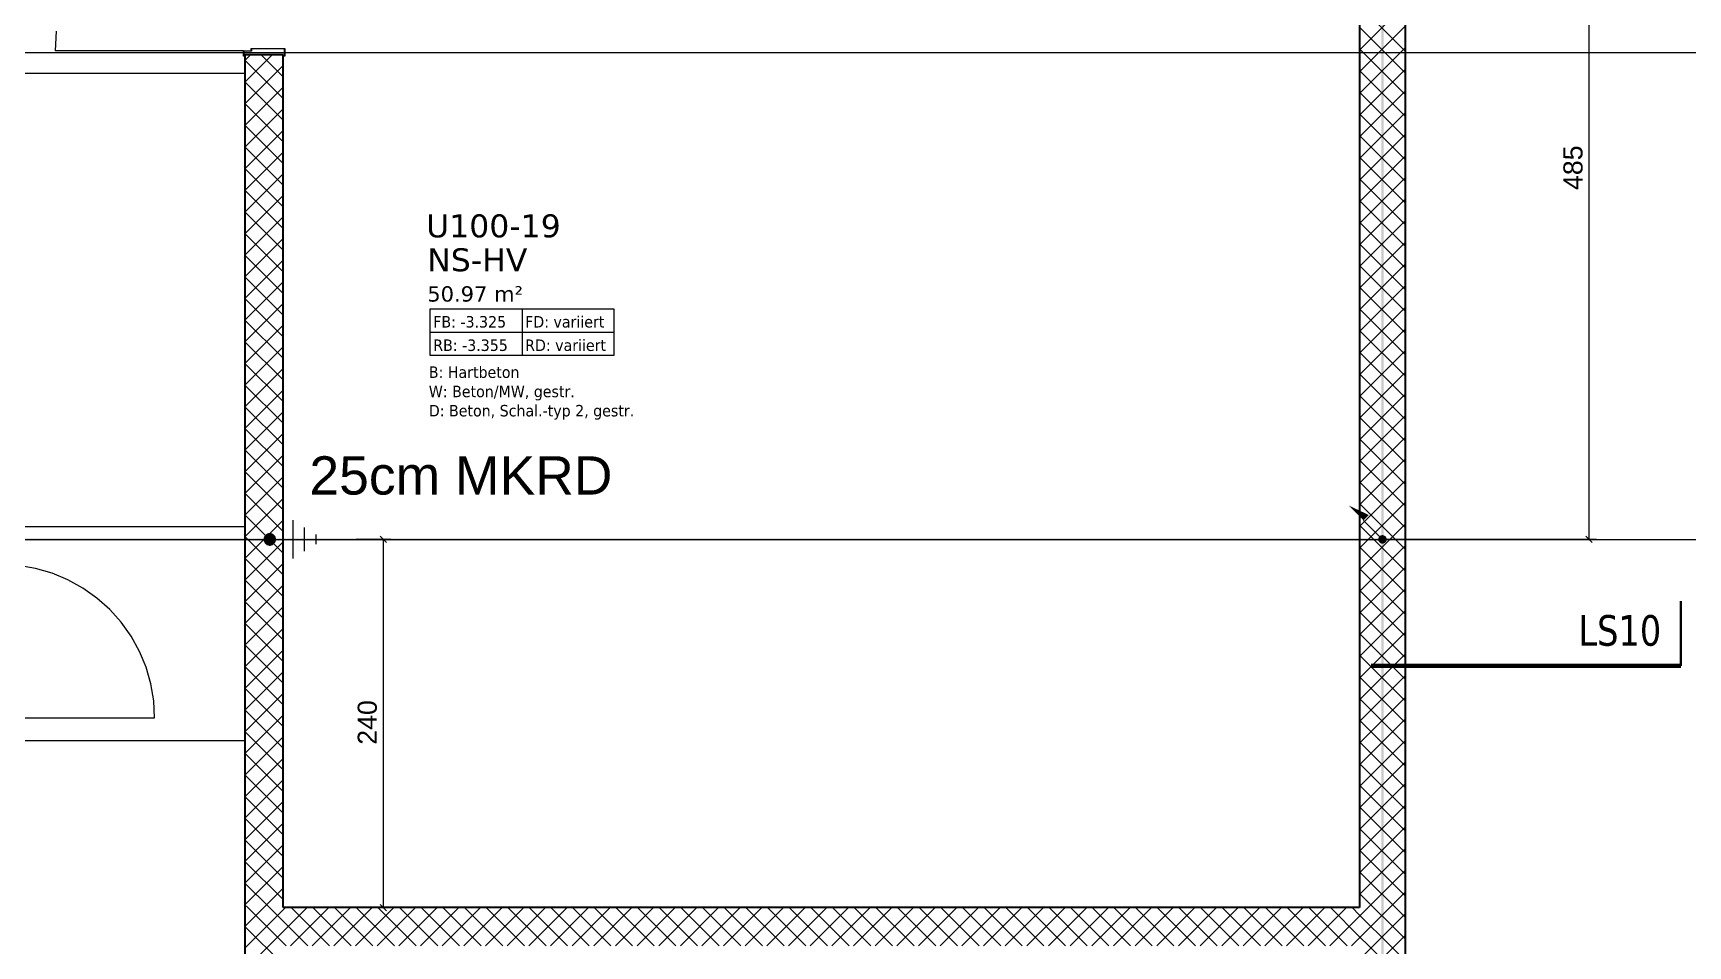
# Model space of a CAD drawing. Extents: x -1132 to 613, y -233 to 616.
# Drawn here: x -128.1 to 88.1, y -87.7 to 31.5 of the extents above; entities that cross this region are included whole.
import ezdxf
from ezdxf.lldxf.tags import DXFTag

# ---------------------------------------------------------------- set-up
doc = ezdxf.new("R2010")
doc.units = 0
doc.layers.get('0').update_dxf_attribs({"lineweight": 13})
for name, color, linetype, lineweight in [('A-AREA-____-IDEN', 7, 'Continuous', 5), ('A-DOOR-FRAM-MCUT', 7, 'Continuous', 9), ('A-DOOR-OPNG-OTLN', 7, 'Continuous', 9), ('A-FLOR-____-OTLN', 7, 'Continuous', 9), ('A-WALL-____-MCUT', 7, 'Continuous', 35), ('A-WALL-____-PATT', 7, 'Continuous', 35), ('S-GRID-____-OTLN', 7, 'Continuous', 5)]:
    doc.layers.add(name, color=color, linetype=linetype, lineweight=lineweight)
for name, color, linetype, lineweight, true_color in [('EL01_VVV_Mass Blitzschutz', 3, 'Continuous', 13, 0x00ff00), ('EL01_WAN_Leitung_Potentialausgleich', 1, 'fein_strichliert', 13, 0xff0000), ('EL01_WAN_Potentialausgleich', 1, 'Continuous', 13, 0xff0000), ('G-____-____-SYMB', 7, 'Strichpunkt - Weit', 5, 0x008080)]:
    doc.layers.add(name, color=color, linetype=linetype, lineweight=lineweight, true_color=true_color)
doc.styles.get("Standard").update_dxf_attribs({"font": 'arial.ttf'})
tags = doc.linetypes.add('_Rasterlinie_', pattern=[0.375, 0.2, -0.05, 0.075, -0.05]).pattern_tags.tags
tags[10:11] = [DXFTag(74, 4), DXFTag(75, 0), DXFTag(340, '0'), DXFTag(46, 1.0), DXFTag(50, 0.0), DXFTag(44, 0.0), DXFTag(45, 0.0)]
tags[8:9] = [DXFTag(74, 4), DXFTag(75, 0), DXFTag(340, '0'), DXFTag(46, 1.0), DXFTag(50, 0.0), DXFTag(44, 0.0), DXFTag(45, 0.0)]
tags[6:7] = [DXFTag(74, 4), DXFTag(75, 0), DXFTag(340, '0'), DXFTag(46, 1.0), DXFTag(50, 0.0), DXFTag(44, 0.0), DXFTag(45, 0.0)]
tags[4:5] = [DXFTag(74, 4), DXFTag(75, 0), DXFTag(340, '0'), DXFTag(46, 1.0), DXFTag(50, 0.0), DXFTag(44, 0.0), DXFTag(45, 0.0)]
tags = doc.linetypes.add('_Schnittlinie_', pattern=[0.3, 0.15, -0.05, 0.05, -0.05]).pattern_tags.tags
tags[10:11] = [DXFTag(74, 4), DXFTag(75, 0), DXFTag(340, '0'), DXFTag(46, 1.0), DXFTag(50, 0.0), DXFTag(44, 0.0), DXFTag(45, 0.0)]
tags[8:9] = [DXFTag(74, 4), DXFTag(75, 0), DXFTag(340, '0'), DXFTag(46, 1.0), DXFTag(50, 0.0), DXFTag(44, 0.0), DXFTag(45, 0.0)]
tags[6:7] = [DXFTag(74, 4), DXFTag(75, 0), DXFTag(340, '0'), DXFTag(46, 1.0), DXFTag(50, 0.0), DXFTag(44, 0.0), DXFTag(45, 0.0)]
tags[4:5] = [DXFTag(74, 4), DXFTag(75, 0), DXFTag(340, '0'), DXFTag(46, 1.0), DXFTag(50, 0.0), DXFTag(44, 0.0), DXFTag(45, 0.0)]
tags = doc.linetypes.add('fein_strichliert', pattern=[4, 1, -2, 1]).pattern_tags.tags
tags[8:9] = [DXFTag(74, 4), DXFTag(75, 0), DXFTag(340, '0'), DXFTag(46, 0.0), DXFTag(50, 0.0), DXFTag(44, 0.0), DXFTag(45, 0.0)]
tags[6:7] = [DXFTag(74, 4), DXFTag(75, 0), DXFTag(340, '0'), DXFTag(46, 0.0), DXFTag(50, 0.0), DXFTag(44, 0.0), DXFTag(45, 0.0)]
tags[4:5] = [DXFTag(74, 4), DXFTag(75, 0), DXFTag(340, '0'), DXFTag(46, 0.0), DXFTag(50, 0.0), DXFTag(44, 0.0), DXFTag(45, 0.0)]
tags = doc.linetypes.add('Strichpunkt - Weit', pattern=[0.5, 0.2, -0.15, 0, -0.15]).pattern_tags.tags
tags[10:11] = [DXFTag(74, 4), DXFTag(75, 0), DXFTag(340, '0'), DXFTag(46, 1.0), DXFTag(50, 0.0), DXFTag(44, 0.0), DXFTag(45, 0.0)]
tags[8:9] = [DXFTag(74, 4), DXFTag(75, 0), DXFTag(340, '0'), DXFTag(46, 1.0), DXFTag(50, 0.0), DXFTag(44, 0.0), DXFTag(45, 0.0)]
tags[6:7] = [DXFTag(74, 4), DXFTag(75, 0), DXFTag(340, '0'), DXFTag(46, 1.0), DXFTag(50, 0.0), DXFTag(44, 0.0), DXFTag(45, 0.0)]
tags[4:5] = [DXFTag(74, 4), DXFTag(75, 0), DXFTag(340, '0'), DXFTag(46, 1.0), DXFTag(50, 0.0), DXFTag(44, 0.0), DXFTag(45, 0.0)]

# ---------------------------------------------------------------- blocks, each defined once
blk = doc.blocks.new('Referenz-A0UJ2EK7XE', base_point=(-1124.08, -162.87))
at = {"layer": 'A-AREA-____-IDEN', "color": 0, "linetype": 'Continuous', "ltscale": 0.13}
for p, q in [((-76.2, -4.49), (-52.2, -4.49)), ((-76.2, -10.61), (-76.2, -4.49)), ((-64.2, -4.49), (-64.2, -10.61)), ((-52.2, -4.49), (-52.2, -10.61)), ((-76.2, -7.55), (-52.2, -7.55)), ((-52.2, -10.61), (-76.2, -10.61))]:
    blk.add_line(p, q, dxfattribs=at)
at = {"layer": 'A-DOOR-FRAM-MCUT', "color": 0, "linetype": 'Continuous', "ltscale": 0.13}
for p, q in [((-100.61, 29.18), (-99.61, 29.18)), ((-100.61, 28.48), (-100.61, 29.18)), ((-100.41, 28.48), (-100.61, 28.48)), ((-100.57, 29.14), (-100.57, 28.52)), ((-99.57, 29.14), (-100.57, 29.14)), ((-100.57, 28.52), (-100.41, 28.52)), ((-100.41, 28.52), (-100.41, 28.48)), ((-99.61, 29.48), (-95.21, 29.48)), ((-99.61, 29.18), (-99.61, 29.48)), ((-99.57, 29.44), (-99.57, 29.14)), ((-95.25, 29.44), (-99.57, 29.44)), ((-95.41, 28.52), (-95.25, 28.52)), ((-95.41, 28.48), (-95.41, 28.52)), ((-95.21, 28.48), (-95.41, 28.48)), ((-95.25, 28.52), (-95.25, 29.44)), ((-95.21, 29.48), (-95.21, 28.48))]:
    blk.add_line(p, q, dxfattribs=at)
at = {"layer": 'A-DOOR-OPNG-OTLN', "color": 0, "linetype": 'Continuous', "ltscale": 0.13}
for p, q in [((-125.07, 31.75), (-125.21, 29.18)), ((-100.61, 29.18), (-125.21, 29.18)), ((-127.76, -38.43), (-129.97, -38.05)), ((-125.6, -39.05), (-127.76, -38.43)), ((-123.53, -39.91), (-125.6, -39.05)), ((-121.57, -40.99), (-123.53, -39.91)), ((-119.74, -42.29), (-121.57, -40.99)), ((-118.06, -43.78), (-119.74, -42.29)), ((-116.57, -45.45), (-118.06, -43.78)), ((-115.27, -47.28), (-116.57, -45.45)), ((-114.19, -49.25), (-115.27, -47.28)), ((-113.33, -51.32), (-114.19, -49.25)), ((-112.71, -53.47), (-113.33, -51.32)), ((-112.33, -55.69), (-112.71, -53.47)), ((-112.21, -57.92), (-112.33, -55.69)), ((-132.21, -57.92), (-112.21, -57.92))]:
    blk.add_line(p, q, dxfattribs=at)
at = {"layer": 'A-FLOR-____-OTLN', "color": 0, "linetype": 'Continuous', "ltscale": 0.13}
for p, q in [((-132.41, 26.28), (-100.41, 26.28)), ((-132.41, -32.92), (-100.41, -32.92)), ((-100.41, -60.93), (-132.41, -60.93))]:
    blk.add_line(p, q, dxfattribs=at)
at = {"layer": 'A-WALL-____-MCUT', "color": 0, "linetype": 'Continuous', "ltscale": 0.35}
for p, q in [((51.19, -159.1), (51.19, 515.98)), ((45.19, 62.28), (45.19, -82.72)), ((-95.41, 28.68), (-100.41, 28.68)), ((-100.41, 28.68), (-100.41, -120.12)), ((-95.41, -82.72), (-95.41, 28.68)), ((45.19, -82.72), (-95.41, -82.72))]:
    blk.add_line(p, q, dxfattribs=at)
at = {"layer": 'A-WALL-____-PATT', "color": 0, "linetype": 'Continuous', "lineweight": 9, "ltscale": 0.13}
for p, q in [((45.19, 29.29), (51.19, 35.29)), ((51.19, 29.1), (45.19, 35.1)), ((45.19, 26.46), (51.19, 32.46)), ((51.19, 26.27), (45.19, 32.27)), ((-100.41, 27.94), (-99.67, 28.68)), ((-100.41, 25.11), (-96.84, 28.68)), ((-95.41, 25.8), (-98.29, 28.68)), ((-95.41, 28.62), (-95.46, 28.68)), ((45.19, 23.63), (51.19, 29.63)), ((51.19, 23.45), (45.19, 29.45)), ((-95.41, 22.97), (-100.41, 27.97)), ((-100.41, 22.28), (-95.41, 27.28)), ((45.19, 20.81), (51.19, 26.81)), ((51.19, 20.62), (45.19, 26.62)), ((-95.41, 20.14), (-100.41, 25.14)), ((-100.41, 19.46), (-95.41, 24.46)), ((45.19, 17.98), (51.19, 23.98)), ((51.19, 17.79), (45.19, 23.79)), ((-95.41, 17.31), (-100.41, 22.31)), ((-100.41, 16.63), (-95.41, 21.63)), ((-95.41, 14.48), (-100.41, 19.48)), ((45.19, 15.15), (51.19, 21.15)), ((51.19, 14.96), (45.19, 20.96)), ((-100.41, 13.8), (-95.41, 18.8)), ((45.19, 12.32), (51.19, 18.32)), ((51.19, 12.13), (45.19, 18.13)), ((-95.41, 11.65), (-100.41, 16.65)), ((-100.41, 10.97), (-95.41, 15.97)), ((45.19, 9.49), (51.19, 15.49)), ((51.19, 9.3), (45.19, 15.3)), ((-95.41, 8.83), (-100.41, 13.83)), ((-100.41, 8.14), (-95.41, 13.14)), ((-95.41, 6), (-100.41, 11)), ((45.19, 6.66), (51.19, 12.66)), ((51.19, 6.48), (45.19, 12.48)), ((-100.41, 5.31), (-95.41, 10.31)), ((45.19, 3.84), (51.19, 9.84)), ((51.19, 3.65), (45.19, 9.65)), ((-95.41, 3.17), (-100.41, 8.17)), ((-100.41, 2.49), (-95.41, 7.49)), ((45.19, 1.01), (51.19, 7.01)), ((51.19, 0.82), (45.19, 6.82)), ((-95.41, 0.34), (-100.41, 5.34)), ((-100.41, -0.34), (-95.41, 4.66)), ((-95.41, -2.49), (-100.41, 2.51)), ((45.19, -1.82), (51.19, 4.18)), ((51.19, -2.01), (45.19, 3.99)), ((-100.41, -3.17), (-95.41, 1.83)), ((45.19, -4.65), (51.19, 1.35)), ((51.19, -4.84), (45.19, 1.16)), ((-95.41, -5.32), (-100.41, -0.32)), ((-100.41, -6), (-95.41, -1)), ((45.19, -7.48), (51.19, -1.48)), ((51.19, -7.67), (45.19, -1.67)), ((-95.41, -8.15), (-100.41, -3.15)), ((-100.41, -8.83), (-95.41, -3.83)), ((45.19, -10.31), (51.19, -4.31)), ((-95.41, -10.97), (-100.41, -5.97)), ((51.19, -10.5), (45.19, -4.5)), ((-100.41, -11.66), (-95.41, -6.66)), ((45.19, -13.14), (51.19, -7.14)), ((51.19, -13.32), (45.19, -7.32)), ((-95.41, -13.8), (-100.41, -8.8)), ((-100.41, -14.49), (-95.41, -9.49)), ((45.19, -15.96), (51.19, -9.96)), ((51.19, -16.15), (45.19, -10.15)), ((-95.41, -16.63), (-100.41, -11.63)), ((-100.41, -17.31), (-95.41, -12.31)), ((45.19, -18.79), (51.19, -12.79)), ((-95.41, -19.46), (-100.41, -14.46)), ((51.19, -18.98), (45.19, -12.98)), ((-100.41, -20.14), (-95.41, -15.14)), ((-95.41, -22.29), (-100.41, -17.29)), ((45.19, -21.62), (51.19, -15.62)), ((51.19, -21.81), (45.19, -15.81)), ((-100.41, -22.97), (-95.41, -17.97)), ((45.19, -24.45), (51.19, -18.45)), ((51.19, -24.64), (45.19, -18.64)), ((-95.41, -25.12), (-100.41, -20.12)), ((-100.41, -25.8), (-95.41, -20.8)), ((45.19, -27.28), (51.19, -21.28)), ((51.19, -27.47), (45.19, -21.47)), ((-95.41, -27.94), (-100.41, -22.94)), ((-100.41, -28.63), (-95.41, -23.63)), ((-95.41, -30.77), (-100.41, -25.77)), ((45.19, -30.11), (51.19, -24.11)), ((51.19, -30.29), (45.19, -24.29)), ((-100.41, -31.46), (-95.41, -26.46)), ((45.19, -32.93), (51.19, -26.93)), ((51.19, -33.12), (45.19, -27.12)), ((-95.41, -33.6), (-100.41, -28.6)), ((-100.41, -34.28), (-95.41, -29.28)), ((45.19, -35.76), (51.19, -29.76)), ((51.19, -35.95), (45.19, -29.95)), ((-95.41, -36.43), (-100.41, -31.43)), ((-100.41, -37.11), (-95.41, -32.11)), ((-95.41, -39.26), (-100.41, -34.26)), ((45.19, -38.59), (51.19, -32.59)), ((51.19, -38.78), (45.19, -32.78)), ((-100.41, -39.94), (-95.41, -34.94)), ((45.19, -41.42), (51.19, -35.42)), ((51.19, -41.61), (45.19, -35.61)), ((-95.41, -42.09), (-100.41, -37.09)), ((-100.41, -42.77), (-95.41, -37.77)), ((45.19, -44.25), (51.19, -38.25)), ((51.19, -44.44), (45.19, -38.44)), ((-95.41, -44.91), (-100.41, -39.91)), ((-100.41, -45.6), (-95.41, -40.6)), ((-95.41, -47.74), (-100.41, -42.74)), ((45.19, -47.08), (51.19, -41.08)), ((51.19, -47.27), (45.19, -41.27)), ((-100.41, -48.43), (-95.41, -43.43)), ((45.19, -49.9), (51.19, -43.9)), ((51.19, -50.09), (45.19, -44.09)), ((-95.41, -50.57), (-100.41, -45.57)), ((-100.41, -51.25), (-95.41, -46.25)), ((45.19, -52.73), (51.19, -46.73)), ((51.19, -52.92), (45.19, -46.92)), ((-95.41, -53.4), (-100.41, -48.4)), ((-100.41, -54.08), (-95.41, -49.08)), ((45.19, -55.56), (51.19, -49.56)), ((-95.41, -56.23), (-100.41, -51.23)), ((51.19, -55.75), (45.19, -49.75)), ((-100.41, -56.91), (-95.41, -51.91)), ((45.19, -58.39), (51.19, -52.39)), ((51.19, -58.58), (45.19, -52.58)), ((-95.41, -59.06), (-100.41, -54.06)), ((-100.41, -59.74), (-95.41, -54.74)), ((45.19, -61.22), (51.19, -55.22)), ((51.19, -61.41), (45.19, -55.41)), ((-95.41, -61.89), (-100.41, -56.89)), ((-100.41, -62.57), (-95.41, -57.57)), ((45.19, -64.05), (51.19, -58.05)), ((51.19, -64.24), (45.19, -58.24)), ((-95.41, -64.71), (-100.41, -59.71)), ((-100.41, -65.4), (-95.41, -60.4)), ((-95.41, -67.54), (-100.41, -62.54)), ((45.19, -66.88), (51.19, -60.88)), ((51.19, -67.06), (45.19, -61.06)), ((-100.41, -68.23), (-95.41, -63.23)), ((45.19, -69.7), (51.19, -63.7)), ((51.19, -69.89), (45.19, -63.89)), ((-95.41, -70.37), (-100.41, -65.37)), ((-100.41, -71.05), (-95.41, -66.05)), ((45.19, -72.53), (51.19, -66.53)), ((51.19, -72.72), (45.19, -66.72)), ((-95.41, -73.2), (-100.41, -68.2)), ((-100.41, -73.88), (-95.41, -68.88)), ((-95.41, -76.03), (-100.41, -71.03)), ((45.19, -75.36), (51.19, -69.36)), ((51.19, -75.55), (45.19, -69.55)), ((-100.41, -76.71), (-95.41, -71.71)), ((45.19, -78.19), (51.19, -72.19)), ((51.19, -78.38), (45.19, -72.38)), ((-95.41, -78.86), (-100.41, -73.86)), ((-100.41, -79.54), (-95.41, -74.54)), ((45.19, -81.02), (51.19, -75.02)), ((51.19, -81.21), (45.19, -75.21)), ((-95.41, -81.68), (-100.41, -76.68)), ((-100.41, -82.37), (-95.41, -77.37)), ((-97.2, -82.72), (-100.41, -79.51)), ((45.19, -83.85), (51.19, -77.85)), ((51.19, -84.03), (45.19, -78.03)), ((-97.93, -82.72), (-95.41, -80.2)), ((45.19, -86.67), (51.19, -80.67)), ((51.19, -86.86), (45.19, -80.86)), ((-100.03, -82.72), (-100.41, -82.34)), ((-100.41, -85.2), (-97.93, -82.72)), ((-100.41, -88.02), (-95.41, -83.02)), ((-95.41, -87.34), (-100.03, -82.72)), ((-95.41, -84.51), (-97.2, -82.72)), ((-95.41, -83.02), (-95.1, -82.72)), ((-95.41, -85.85), (-92.27, -82.72)), ((-94.45, -87.72), (-89.45, -82.72)), ((-89.37, -87.72), (-94.37, -82.72)), ((-91.62, -87.72), (-86.62, -82.72)), ((-86.54, -87.72), (-91.54, -82.72)), ((-88.79, -87.72), (-83.79, -82.72)), ((-83.71, -87.72), (-88.71, -82.72)), ((-85.96, -87.72), (-80.96, -82.72)), ((-80.88, -87.72), (-85.88, -82.72)), ((-83.13, -87.72), (-78.13, -82.72)), ((-78.06, -87.72), (-83.06, -82.72)), ((-80.3, -87.72), (-75.3, -82.72)), ((-75.23, -87.72), (-80.23, -82.72)), ((-77.48, -87.72), (-72.48, -82.72)), ((-72.4, -87.72), (-77.4, -82.72)), ((-74.65, -87.72), (-69.65, -82.72)), ((-69.57, -87.72), (-74.57, -82.72)), ((-71.82, -87.72), (-66.82, -82.72)), ((-66.74, -87.72), (-71.74, -82.72)), ((-68.99, -87.72), (-63.99, -82.72)), ((-63.91, -87.72), (-68.91, -82.72)), ((-66.16, -87.72), (-61.16, -82.72)), ((-61.08, -87.72), (-66.08, -82.72)), ((-63.33, -87.72), (-58.33, -82.72)), ((-58.26, -87.72), (-63.26, -82.72)), ((-60.51, -87.72), (-55.51, -82.72)), ((-55.43, -87.72), (-60.43, -82.72)), ((-57.68, -87.72), (-52.68, -82.72)), ((-52.6, -87.72), (-57.6, -82.72)), ((-54.85, -87.72), (-49.85, -82.72)), ((-49.77, -87.72), (-54.77, -82.72)), ((-52.02, -87.72), (-47.02, -82.72)), ((-46.94, -87.72), (-51.94, -82.72)), ((-49.19, -87.72), (-44.19, -82.72)), ((-44.11, -87.72), (-49.11, -82.72)), ((-46.36, -87.72), (-41.36, -82.72)), ((-41.29, -87.72), (-46.29, -82.72)), ((-43.53, -87.72), (-38.53, -82.72)), ((-38.46, -87.72), (-43.46, -82.72)), ((-40.71, -87.72), (-35.71, -82.72)), ((-35.63, -87.72), (-40.63, -82.72)), ((-37.88, -87.72), (-32.88, -82.72)), ((-32.8, -87.72), (-37.8, -82.72)), ((-35.05, -87.72), (-30.05, -82.72)), ((-29.97, -87.72), (-34.97, -82.72)), ((-32.22, -87.72), (-27.22, -82.72)), ((-27.14, -87.72), (-32.14, -82.72)), ((-29.39, -87.72), (-24.39, -82.72)), ((-24.31, -87.72), (-29.31, -82.72)), ((-26.56, -87.72), (-21.56, -82.72)), ((-21.49, -87.72), (-26.49, -82.72)), ((-23.74, -87.72), (-18.74, -82.72)), ((-18.66, -87.72), (-23.66, -82.72)), ((-20.91, -87.72), (-15.91, -82.72)), ((-15.83, -87.72), (-20.83, -82.72)), ((-18.08, -87.72), (-13.08, -82.72)), ((-13, -87.72), (-18, -82.72)), ((-15.25, -87.72), (-10.25, -82.72)), ((-10.17, -87.72), (-15.17, -82.72)), ((-12.42, -87.72), (-7.42, -82.72)), ((-7.34, -87.72), (-12.34, -82.72)), ((-9.59, -87.72), (-4.59, -82.72)), ((-4.52, -87.72), (-9.52, -82.72)), ((-6.77, -87.72), (-1.77, -82.72)), ((-1.69, -87.72), (-6.69, -82.72)), ((-3.94, -87.72), (1.06, -82.72)), ((1.14, -87.72), (-3.86, -82.72)), ((-1.11, -87.72), (3.89, -82.72)), ((3.97, -87.72), (-1.03, -82.72)), ((1.72, -87.72), (6.72, -82.72)), ((6.8, -87.72), (1.8, -82.72)), ((4.55, -87.72), (9.55, -82.72)), ((9.63, -87.72), (4.63, -82.72)), ((7.38, -87.72), (12.38, -82.72)), ((12.45, -87.72), (7.45, -82.72)), ((10.21, -87.72), (15.21, -82.72)), ((15.28, -87.72), (10.28, -82.72)), ((13.03, -87.72), (18.03, -82.72)), ((18.11, -87.72), (13.11, -82.72)), ((15.86, -87.72), (20.86, -82.72)), ((20.94, -87.72), (15.94, -82.72)), ((18.69, -87.72), (23.69, -82.72)), ((23.77, -87.72), (18.77, -82.72)), ((21.52, -87.72), (26.52, -82.72)), ((26.6, -87.72), (21.6, -82.72)), ((24.35, -87.72), (29.35, -82.72)), ((29.43, -87.72), (24.43, -82.72)), ((27.18, -87.72), (32.18, -82.72)), ((32.25, -87.72), (27.25, -82.72)), ((30, -87.72), (35, -82.72)), ((35.08, -87.72), (30.08, -82.72)), ((32.83, -87.72), (37.83, -82.72)), ((37.91, -87.72), (32.91, -82.72)), ((35.66, -87.72), (40.66, -82.72)), ((40.74, -87.72), (35.74, -82.72)), ((38.49, -87.72), (43.49, -82.72)), ((43.57, -87.72), (38.57, -82.72)), ((41.32, -87.72), (45.19, -83.85)), ((45.19, -86.52), (41.4, -82.72)), ((45.19, -83.69), (44.22, -82.72)), ((49.22, -87.72), (45.19, -83.69)), ((46.97, -87.72), (51.19, -83.5)), ((-95.41, -90.17), (-100.41, -85.17)), ((-100.41, -90.85), (-95.41, -85.85)), ((-92.2, -87.72), (-95.41, -84.51)), ((49.8, -87.72), (51.19, -86.33)), ((-95.03, -87.72), (-95.41, -87.34)), ((44.15, -87.72), (45.19, -86.67)), ((46.4, -87.72), (45.19, -86.52)), ((45.19, -89.5), (46.97, -87.72)), ((45.19, -92.33), (49.8, -87.72)), ((51.19, -92.52), (46.4, -87.72)), ((51.19, -89.69), (49.22, -87.72))]:
    blk.add_line(p, q, dxfattribs=at)
at = {"layer": 'G-____-____-SYMB', "color": 0, "linetype": 'Continuous', "lineweight": 40, "ltscale": 0.4}
blk.add_line((87.14, -42.7), (87.14, -51.12), dxfattribs=at)
at = {"layer": 'G-____-____-SYMB', "color": 0, "linetype": '_Schnittlinie_', "lineweight": 70, "ltscale": 0.7}
blk.add_line((46.72, -51.12), (87.14, -51.12), dxfattribs=at)
at = {"layer": 'S-GRID-____-OTLN', "color": 0, "linetype": '_Rasterlinie_', "ltscale": 0.13}
for p, q in [((-1115.8, 28.98), (95.18, 28.98)), ((-1115.8, -34.62), (95.18, -34.62))]:
    blk.add_line(p, q, dxfattribs=at)
at = {"layer": 'A-AREA-____-IDEN', "color": 0, "linetype": 'Continuous', "ltscale": 0.13, "attachment_point": 1}
for s, insert, char_height in [('{\\fVerdana;U100-19}', (-76.74, 7.83), 3), ('{\\fVerdana;NS-HV}', (-76.6, 3.4), 3), ('{\\fVerdana;50.97 m²}', (-76.59, -1.56), 2), ('{\\W0.9;\\fVerdana;FB: -3.325}', (-75.81, -5.45), 1.5), ('{\\W0.9;\\fVerdana;FD: variiert}', (-63.81, -5.45), 1.5), ('{\\W0.9;\\fVerdana;RB: -3.355}', (-75.81, -8.51), 1.5), ('{\\W0.9;\\fVerdana;RD: variiert}', (-63.81, -8.51), 1.5), ('{\\W0.9;\\fVerdana;B: Hartbeton}', (-76.39, -12.03), 1.5), ('{\\W0.9;\\fVerdana;W: Beton/MW, gestr.}', (-76.39, -14.55), 1.5), ('{\\W0.9;\\fVerdana;D: Beton, Schal.-typ 2, gestr.}', (-76.39, -17.06), 1.5)]:
    blk.add_mtext(s, dxfattribs=dict(at, insert=insert, char_height=char_height))
at = {"layer": 'G-____-____-SYMB', "color": 0, "linetype": 'Continuous', "ltscale": 0.13, "insert": (73.78, -44.51), "char_height": 4, "attachment_point": 1}
blk.add_mtext('{\\W0.8;\\fVerdana;LS10}', dxfattribs=at)
blk = doc.blocks.new('Maß-A0UJ2EMHXE', base_point=(-95.4, -83.14))
at = {"color": 0, "lineweight": -2}
for p, q in [((-81.93, -35.04), (-82.76, -34.21)), ((-81.35, -34.62), (-85.9, -34.62)), ((-82.35, -34.62), (-82.35, -82.72)), ((-81.35, -82.72), (-95.4, -82.72)), ((-81.93, -83.14), (-82.76, -82.31))]:
    blk.add_line(p, q, dxfattribs=at)
at = {"color": 0, "lineweight": -2, "insert": (-85.68, -61.45), "char_height": 2.5, "attachment_point": 1, "rotation": 90}
blk.add_mtext('{\\fArial;240}', dxfattribs=at)
blk = doc.blocks.new('Steigleitung_nach oben-A0UJ2EOBXE', base_point=(43.74, -35.18))
at = {"color": 0, "linetype": 'ByBlock', "lineweight": -2, "ltscale": 0.13}
blk.add_line((45.71, -32.15), (47.79, -34.23), dxfattribs=at)
for points in [[(46.41, -31.44), (45, -31.44), (43.74, -30.18)], [(45.71, -32.15), (46.41, -31.44), (45, -31.44)], [(48.74, -34.62), (47.62, -34.62), (48.72, -34.48)], [(47.62, -34.62), (48.72, -34.48), (47.64, -34.48)], [(48.72, -34.48), (47.64, -34.48), (48.67, -34.34)], [(47.64, -34.48), (48.67, -34.34), (47.7, -34.34)], [(48.72, -34.48), (47.64, -34.48), (48.72, -34.48)], [(47.64, -34.48), (48.72, -34.48), (47.64, -34.48)], [(48.67, -34.34), (47.7, -34.34), (48.58, -34.23)], [(47.7, -34.34), (48.58, -34.23), (47.79, -34.23)], [(48.67, -34.34), (47.7, -34.34), (48.67, -34.34)], [(47.7, -34.34), (48.67, -34.34), (47.7, -34.34)], [(48.58, -34.23), (47.79, -34.23), (48.46, -34.14)], [(47.79, -34.23), (48.46, -34.14), (47.9, -34.14)], [(48.58, -34.23), (47.79, -34.23), (48.58, -34.23)], [(47.79, -34.23), (48.58, -34.23), (47.79, -34.23)], [(48.46, -34.14), (47.9, -34.14), (48.33, -34.08)], [(47.9, -34.14), (48.33, -34.08), (48.04, -34.08)], [(48.46, -34.14), (47.9, -34.14), (48.46, -34.14)], [(47.9, -34.14), (48.46, -34.14), (47.9, -34.14)], [(48.33, -34.08), (48.04, -34.08), (48.18, -34.06)], [(48.33, -34.08), (48.04, -34.08), (48.33, -34.08)], [(48.04, -34.08), (48.33, -34.08), (48.04, -34.08)], [(47.64, -34.77), (48.74, -34.62), (47.62, -34.62)], [(48.72, -34.77), (47.64, -34.77), (48.74, -34.62)], [(47.7, -34.9), (48.72, -34.77), (47.64, -34.77)], [(48.72, -34.77), (47.64, -34.77), (48.72, -34.77)], [(47.64, -34.77), (48.72, -34.77), (47.64, -34.77)], [(48.67, -34.9), (47.7, -34.9), (48.72, -34.77)], [(47.79, -35.02), (48.67, -34.9), (47.7, -34.9)], [(48.67, -34.9), (47.7, -34.9), (48.67, -34.9)], [(47.7, -34.9), (48.67, -34.9), (47.7, -34.9)], [(48.58, -35.02), (47.79, -35.02), (48.67, -34.9)], [(47.9, -35.11), (48.58, -35.02), (47.79, -35.02)], [(48.58, -35.02), (47.79, -35.02), (48.58, -35.02)], [(47.79, -35.02), (48.58, -35.02), (47.79, -35.02)], [(48.46, -35.11), (47.9, -35.11), (48.58, -35.02)], [(48.04, -35.16), (48.46, -35.11), (47.9, -35.11)], [(48.46, -35.11), (47.9, -35.11), (48.46, -35.11)], [(47.9, -35.11), (48.46, -35.11), (47.9, -35.11)], [(48.33, -35.16), (48.04, -35.16), (48.46, -35.11)], [(48.18, -35.18), (48.33, -35.16), (48.04, -35.16)], [(48.33, -35.16), (48.04, -35.16), (48.33, -35.16)], [(48.04, -35.16), (48.33, -35.16), (48.04, -35.16)]]:
    blk.add_solid(points, dxfattribs=at)
blk = doc.blocks.new('Maß-A0UJ2EONXE', base_point=(45.2, -35.04))
at = {"color": 0, "lineweight": -2}
for p, q in [((75.57, 61.86), (74.74, 62.69)), ((76.15, 62.28), (45.2, 62.28)), ((75.15, 62.28), (75.15, -34.62)), ((75.57, -35.04), (74.74, -34.21)), ((76.15, -34.62), (48.2, -34.62))]:
    blk.add_line(p, q, dxfattribs=at)
at = {"color": 0, "lineweight": -2, "insert": (71.82, 11.01), "char_height": 2.5, "attachment_point": 1, "rotation": 90}
blk.add_mtext('{\\fArial;485}', dxfattribs=at)
blk = doc.blocks.new('Erdungs-Anschluss-A0UJ2EPHXE', base_point=(-97.9, -37.12))
at = {"color": 0, "linetype": 'ByBlock', "lineweight": -2, "ltscale": 0.13}
for p, q in [((-94.16, -32.12), (-94.16, -37.12)), ((-97.88, -34.43), (-97.9, -34.52)), ((-97.9, -34.52), (-97.9, -34.62)), ((-97.85, -34.34), (-97.88, -34.43)), ((-97.8, -34.25), (-97.85, -34.34)), ((-97.75, -34.17), (-97.8, -34.25)), ((-97.69, -34.1), (-97.75, -34.17)), ((-97.61, -34.03), (-97.69, -34.1)), ((-97.53, -33.98), (-97.61, -34.03)), ((-97.44, -33.93), (-97.53, -33.98)), ((-97.35, -33.9), (-97.44, -33.93)), ((-97.26, -33.88), (-97.35, -33.9)), ((-97.16, -33.88), (-97.26, -33.88)), ((-97.06, -33.88), (-97.16, -33.88)), ((-96.97, -33.9), (-97.06, -33.88)), ((-96.87, -33.93), (-96.97, -33.9)), ((-96.79, -33.98), (-96.87, -33.93)), ((-96.71, -34.03), (-96.79, -33.98)), ((-96.63, -34.1), (-96.71, -34.03)), ((-96.57, -34.17), (-96.63, -34.1)), ((-96.51, -34.25), (-96.57, -34.17)), ((-96.47, -34.34), (-96.51, -34.25)), ((-96.44, -34.43), (-96.47, -34.34)), ((-96.42, -34.52), (-96.44, -34.43)), ((-96.42, -34.62), (-96.42, -34.52)), ((-92.66, -33.07), (-92.66, -36.16)), ((-91.16, -34), (-91.16, -35.25)), ((-97.9, -34.62), (-97.9, -34.72)), ((-97.9, -34.72), (-97.88, -34.81)), ((-97.88, -34.81), (-97.85, -34.91)), ((-97.85, -34.91), (-97.8, -34.99)), ((-97.8, -34.99), (-97.75, -35.07)), ((-97.75, -35.07), (-97.69, -35.15)), ((-97.69, -35.15), (-97.61, -35.21)), ((-97.61, -35.21), (-97.53, -35.27)), ((-97.53, -35.27), (-97.44, -35.31)), ((-97.44, -35.31), (-97.35, -35.34)), ((-97.35, -35.34), (-97.26, -35.36)), ((-97.26, -35.36), (-97.16, -35.37)), ((-97.16, -34.62), (-94.16, -34.62)), ((-97.16, -35.37), (-97.06, -35.36)), ((-97.06, -35.36), (-96.97, -35.34)), ((-96.97, -35.34), (-96.87, -35.31)), ((-96.87, -35.31), (-96.79, -35.27)), ((-96.79, -35.27), (-96.71, -35.21)), ((-96.71, -35.21), (-96.63, -35.15)), ((-96.63, -35.15), (-96.57, -35.07)), ((-96.57, -35.07), (-96.51, -34.99)), ((-96.51, -34.99), (-96.47, -34.91)), ((-96.47, -34.91), (-96.44, -34.81)), ((-96.44, -34.81), (-96.42, -34.72)), ((-96.42, -34.72), (-96.42, -34.62))]:
    blk.add_line(p, q, dxfattribs=at)
for points in [[(-96.42, -34.62), (-97.9, -34.62), (-96.44, -34.43)], [(-97.9, -34.62), (-96.44, -34.43), (-97.88, -34.43)], [(-96.44, -34.43), (-97.88, -34.43), (-96.51, -34.25)], [(-97.88, -34.43), (-96.51, -34.25), (-97.8, -34.25)], [(-96.51, -34.25), (-97.8, -34.25), (-96.63, -34.1)], [(-97.8, -34.25), (-96.63, -34.1), (-97.69, -34.1)], [(-96.63, -34.1), (-97.69, -34.1), (-96.79, -33.98)], [(-97.69, -34.1), (-96.79, -33.98), (-97.53, -33.98)], [(-96.79, -33.98), (-97.53, -33.98), (-96.97, -33.9)], [(-97.53, -33.98), (-96.97, -33.9), (-97.35, -33.9)], [(-96.97, -33.9), (-97.35, -33.9), (-97.16, -33.88)], [(-97.88, -34.81), (-96.42, -34.62), (-97.9, -34.62)], [(-96.44, -34.81), (-97.88, -34.81), (-96.42, -34.62)], [(-97.8, -34.99), (-96.44, -34.81), (-97.88, -34.81)], [(-96.44, -34.81), (-97.88, -34.81), (-96.44, -34.81)], [(-97.88, -34.81), (-96.44, -34.81), (-97.88, -34.81)], [(-96.51, -34.99), (-97.8, -34.99), (-96.44, -34.81)], [(-97.69, -35.15), (-96.51, -34.99), (-97.8, -34.99)], [(-96.63, -35.15), (-97.69, -35.15), (-96.51, -34.99)], [(-97.53, -35.27), (-96.63, -35.15), (-97.69, -35.15)], [(-96.79, -35.27), (-97.53, -35.27), (-96.63, -35.15)], [(-97.35, -35.34), (-96.79, -35.27), (-97.53, -35.27)], [(-96.97, -35.34), (-97.35, -35.34), (-96.79, -35.27)], [(-97.16, -35.37), (-96.97, -35.34), (-97.35, -35.34)]]:
    blk.add_solid(points, dxfattribs=at)
blk = doc.blocks.new('Polylinie-A0UJ2EQ9XE', base_point=(-1861.48, -463.72))
at = {"color": 0, "linetype": 'ByBlock', "lineweight": -2, "ltscale": 0.13}
for points in [[(48.05, -159.1), (48.35, -159.1), (48.05, 512.83)], [(48.35, -159.1), (48.05, 512.83), (48.35, 512.83)]]:
    blk.add_solid(points, dxfattribs=at)
blk = doc.blocks.new('Bauteilbeschriftung-A0UJ2EQTXE', base_point=(-91.99, -28.77))
at = {"color": 0, "linetype": 'ByBlock', "lineweight": -2, "ltscale": 0.13, "insert": (-91.99, -23.77), "char_height": 5, "attachment_point": 1}
blk.add_mtext('{\\fArial;25cm MKRD}', dxfattribs=at)

msp = doc.modelspace()

# ---------------------------------------------------------------- linework, layer by layer
at = {"layer": 'EL01_WAN_Leitung_Potentialausgleich', "linetype": 'ByBlock', "ltscale": 0.13}
for points in [[(-540.9, -34.77), (48.2, -34.77), (-540.9, -34.47)], [(48.2, -34.77), (-540.9, -34.47), (48.2, -34.47)]]:
    msp.add_solid(points, dxfattribs=at)

# ---------------------------------------------------------------- block references
at = {"color": 9, "lineweight": 25, "ltscale": 0.25, "true_color": 0xc0c0c0}
msp.add_blockref('Referenz-A0UJ2EK7XE', (-1124.08, -162.87), dxfattribs=at)
at = {"layer": 'EL01_VVV_Mass Blitzschutz', "linetype": 'Continuous', "ltscale": 0.13}
for name, p in [('Maß-A0UJ2EONXE', (45.2, -35.04)), ('Maß-A0UJ2EMHXE', (-95.4, -83.14))]:
    msp.add_blockref(name, p, dxfattribs=at)
at = {"layer": 'EL01_WAN_Leitung_Potentialausgleich', "linetype": 'ByBlock', "ltscale": 0.13}
for name, p in [('Polylinie-A0UJ2EQ9XE', (-1861.48, -463.72)), ('Bauteilbeschriftung-A0UJ2EQTXE', (-91.99, -28.77)), ('Steigleitung_nach oben-A0UJ2EOBXE', (43.74, -35.18))]:
    msp.add_blockref(name, p, dxfattribs=at)
at = {"layer": 'EL01_WAN_Potentialausgleich', "linetype": 'ByBlock', "ltscale": 0.13}
msp.add_blockref('Erdungs-Anschluss-A0UJ2EPHXE', (-97.9, -37.12), dxfattribs=at)

doc.saveas('drawing.dxf')
